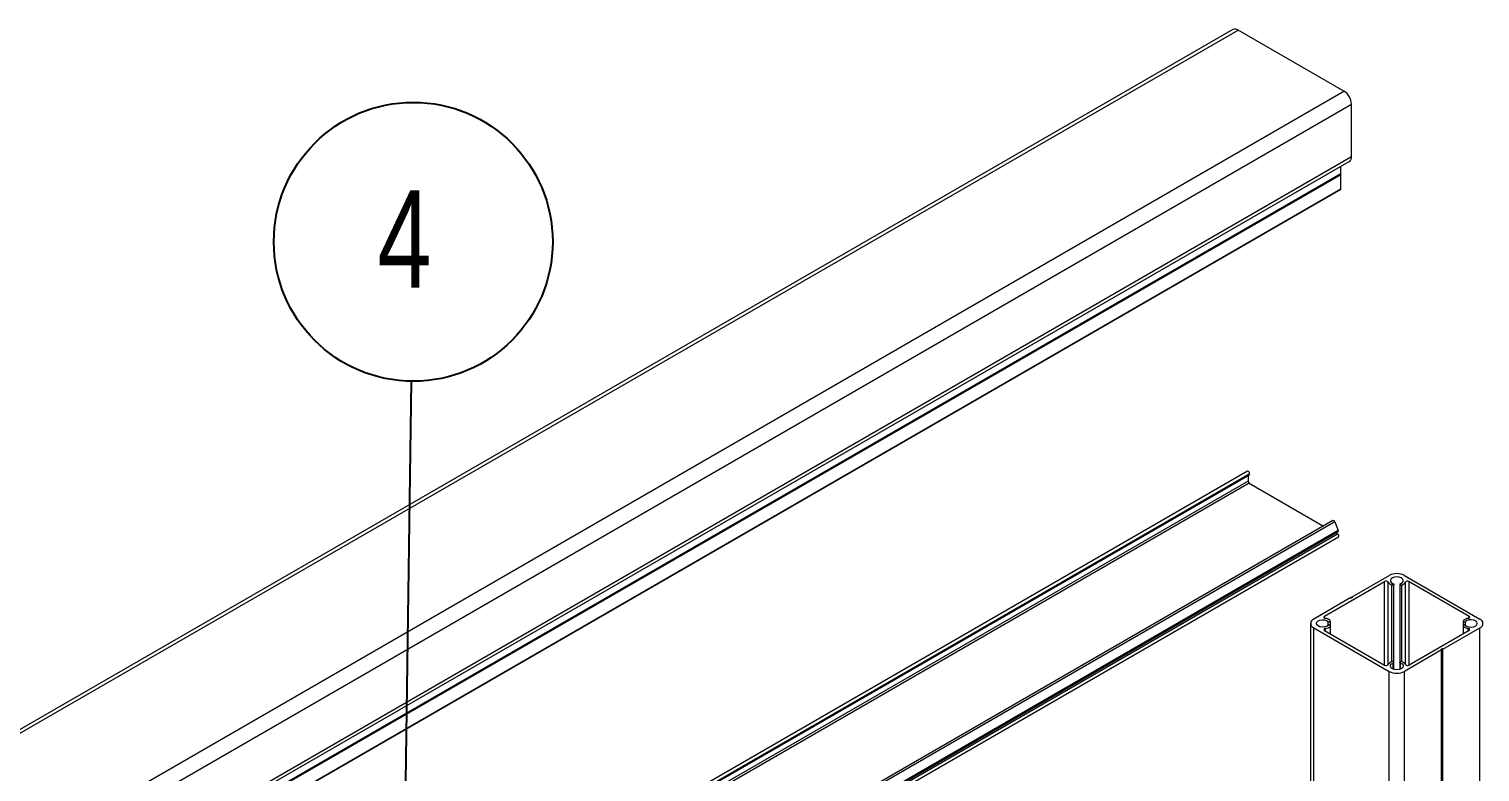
# Model space of a CAD drawing. Header units: inches. Extents: x 0.03 to 2.74, y 0.01 to 1.91.
# Drawn here: x 0.2794 to 0.4507, y 1.2355 to 1.3232 of the extents above; entities that cross this region are included whole.
import ezdxf

# ---------------------------------------------------------------- set-up
doc = ezdxf.new("R2010")
doc.units = ezdxf.units.IN
doc.header["$MEASUREMENT"] = 0
doc.layers.add('SLD-0_0', color=7, linetype='Continuous')
doc.styles.add('SLDTEXTSTYLE0', font='TXT', dxfattribs={"width": 0.75})
doc.dimstyles.new('SLDDIMSTYLE0', dxfattribs={"dimtxt": 0.18, "dimasz": 0.003333333333333333, "dimexe": 0, "dimexo": 0.0625, "dimgap": 0, "dimtad": 0, "dimtih": 1, "dimtoh": 1, "dimdec": 0, "dimrnd": 1e-09, "dimzin": 0, "dimdsep": 46, "dimtxsty": 'Standard', "dimblk1": 'DOT', "dimblk2": 'DOT', "dimsah": 1, "dimcen": 0.09, "dimadec": 0, "dimazin": 0, "dimtfac": 0.003333333333333333, "dimtdec": 0, "dimtofl": 0, "dimtmove": 0, "dimatfit": 3, "dimldrblk": 'DOT', "dimfxl": 1, "dimfrac": 2, "dimtolj": 1, "dimtzin": 0, "dimarcsym": 0})

# ---------------------------------------------------------------- blocks, each defined once
blk = doc.blocks.new('SW_NOTE_18')
at = {"layer": 'SLD-0_0', "color": 0}
blk.add_circle((0.0002255911945096356, 0.01646035397799299), 0.01646189978307127, dxfattribs=at)
at = {"layer": 'SLD-0_0', "color": 0, "insert": (-0.004016717193815185, 0.02254320498624758), "char_height": 0.01148293963254593, "attachment_point": 1, "style": 'SLDTEXTSTYLE0'}
blk.add_mtext('4', dxfattribs=at)
blk = doc.blocks.new('_DOT')
at = {"color": 0, "linetype": 'ByBlock', "lineweight": -2}
blk.add_line((-0.5, 0), (-1, 0), dxfattribs=at)
at = {"color": 0, "linetype": 'ByBlock', "const_width": 0.5}
blk.add_lwpolyline([(-0.25, 0, 1), (0.25, 0, 1)], format="xyb", close=True, dxfattribs=at)

msp = doc.modelspace()

# ---------------------------------------------------------------- linework, layer by layer
at = {"linetype": 'Continuous', "lineweight": 15}
for p, q in [((0.421560679650375, 1.32315790629443), (0.1388892831736191, 1.15997518255034)), ((0.1395201626485813, 1.159912710247576), (0.4221915591253372, 1.323095433991665)), ((0.4346833506363047, 1.315884076250449), (0.4221915591253372, 1.323095433991665)), ((0.1520119541595489, 1.152701352506359), (0.4346833506363047, 1.315884076250449)), ((0.1529042249817609, 1.151155894112713), (0.4355756214585167, 1.314338617856803)), ((0.4355756214585167, 1.308156449384015), (0.4355756214585167, 1.314338617856803)), ((0.152642833634511, 1.144395988906545), (0.4353142301112669, 1.307578712650635)), ((0.1529042249817608, 1.144973725639925), (0.4355756214585167, 1.308156449384015)), ((0.1516550458306641, 1.142964403671899), (0.4343264423074199, 1.306147127415989)), ((0.1516550458306641, 1.142861367530686), (0.4343264423074199, 1.306044091274776)), ((0.4343264423074199, 1.306147127415989), (0.4343264423074199, 1.307008474889326)), ((0.4343264423074199, 1.304343994944759), (0.4343264423074199, 1.306044091274776)), ((0.1516289066959391, 1.141103497527332), (0.434300303172695, 1.304286221271422)), ((0.1516550458306641, 1.14116127120067), (0.4343264423074199, 1.304343994944759)), ((0.423301492814079, 1.270994389446686), (0.1406400897705319, 1.107817434788789)), ((0.4233515111942127, 1.270464369671187), (0.1406901081506656, 1.10728741501329)), ((0.4233515111942127, 1.269825857826397), (0.1406901081506656, 1.1066489031685)), ((0.4234853518175445, 1.26959403906735), (0.1408239487739974, 1.106417084409453)), ((0.4235114335800399, 1.27068543202584), (0.1408500305364928, 1.107508477367943)), ((0.4235114335800399, 1.27068543202584), (0.4233515111942127, 1.270464369671187)), ((0.4233515111942127, 1.270464369671187), (0.4233515111942127, 1.269825857826397)), ((0.4234853518175445, 1.26959403906735), (0.4322632121870661, 1.264526688137622)), ((0.4333841531050742, 1.265173793555562), (0.1507227500615271, 1.101996838897665)), ((0.4335940938710351, 1.26502176810364), (0.1509326908274881, 1.101844813445743)), ((0.4335940938710351, 1.26502176810364), (0.434001793000569, 1.26398748201868)), ((0.4339249204374245, 1.263567404383619), (0.1512635173938774, 1.100390449725722)), ((0.1513266053413737, 1.100693310919085), (0.4339880083849207, 1.263870265576982)), ((0.434001793000569, 1.26398748201868), (0.1513403899570219, 1.100810527360783)), ((0.1513581493151217, 1.100071970456668), (0.4340195523586688, 1.263248925114565)), ((0.4323803186813343, 1.253864167169111), (0.4394768889038108, 1.257960929956499)), ((0.4356609225459089, 1.256170097053562), (0.4400330495747476, 1.258694072262988)), ((0.4394768889038108, 1.248095080976138), (0.4394768889038108, 1.257960929956499)), ((0.4398972435118164, 1.248156567929589), (0.4398972435118163, 1.257899443003048)), ((0.4403335508668247, 1.248496474821832), (0.4403335508668246, 1.257559536110804)), ((0.4405783084849871, 1.248420530737367), (0.4405783084849871, 1.25763548019527)), ((0.4412723323089321, 1.25763548019527), (0.4412723323089321, 1.248420530737367)), ((0.4415170899270945, 1.248496474821832), (0.4415170899270947, 1.257559536110804)), ((0.4418175912191716, 1.258694072262988), (0.4507402994412913, 1.253543102447834)), ((0.4419533972821029, 1.248156567929589), (0.441953397282103, 1.257899443003047)), ((0.4423737518901085, 1.257960929956499), (0.449470322112585, 1.253864167169111)), ((0.4423737518901085, 1.248095080976138), (0.4423737518901085, 1.257960929956499)), ((0.4354824683814665, 1.256067077657259), (0.4311103413526278, 1.253543102447834)), ((0.4356609225459089, 1.256067077657259), (0.4356609225459089, 1.256170097053562)), ((0.4307407506767579, 1.253028005466318), (0.4307407506767579, 1.230637272882627)), ((0.4311103413526278, 1.252512908484803), (0.4400330495747474, 1.247361938669648)), ((0.4311103413526279, 1.23085535358549), (0.4311103413526278, 1.252512908484803)), ((0.4323803186813343, 1.253658128376504), (0.4323803186813343, 1.253864167169111)), ((0.4324868287493016, 1.252130356810075), (0.4324868287493016, 1.252434509313446)), ((0.4328125220203976, 1.252786861034695), (0.4328125220203976, 1.253269149897942)), ((0.4330756285541956, 1.251790449917831), (0.4330756285541956, 1.252686384188185)), ((0.4331018079745568, 1.25273662261144), (0.4331018079745568, 1.253319388321197)), ((0.4331018079745568, 1.251775336860147), (0.4331018079745568, 1.25273662261144)), ((0.4463681724124525, 1.249988933275377), (0.4507402994412913, 1.252512908484803)), ((0.4487488328193623, 1.253319388321197), (0.4487488328193623, 1.25273662261144)), ((0.4487488328193623, 1.25273662261144), (0.4487488328193623, 1.251775336860147)), ((0.4487750122397236, 1.251790449917831), (0.4487750122397236, 1.252686384188185)), ((0.4490381187735217, 1.252786861034694), (0.4490381187735217, 1.253269149897942)), ((0.4493638120446175, 1.252130356810075), (0.4493638120446175, 1.252434509313446)), ((0.4494703221125849, 1.253658128376504), (0.449470322112585, 1.253864167169111)), ((0.4507402994412913, 1.064080413434245), (0.4507402994412913, 1.252512908484803)), ((0.4323803186813343, 1.252191843763526), (0.4394768889038106, 1.248095080976138)), ((0.4494703221125848, 1.252191843763526), (0.4423737518901084, 1.248095080976138)), ((0.4461897182480102, 1.249885913879074), (0.4418175912191715, 1.247361938669648)), ((0.4461897182480102, 1.061453418828516), (0.4461897182480102, 1.249885913879074)), ((0.4463681724124525, 1.061556438224819), (0.4463681724124525, 1.249988933275377)), ((0.4400330495747475, 1.058929443619091), (0.4400330495747474, 1.247361938669648)), ((0.4405076007286289, 1.247615523442032), (0.4405076007286289, 1.248344586652901)), ((0.440578308484987, 1.247591592002785), (0.440578308484987, 1.248420530737367)), ((0.441272332308932, 1.248420530737367), (0.441272332308932, 1.247591592002785)), ((0.4413430400652902, 1.247615523442032), (0.44134304006529, 1.248344586652901)), ((0.4418175912191715, 1.058929443619091), (0.4418175912191715, 1.247361938669648))]:
    msp.add_line(p, q, dxfattribs=at)
at = {"linetype": 'Continuous', "lineweight": 15, "flags": 128}
for points in [[(0.434300303172695, 1.304286221271422), (0.4343003083001029, 1.304286224231892), (0.4343196503002085, 1.304308485662886), (0.4343264423074199, 1.304343994944759)], [(0.4413430400652902, 1.257711424279735), (0.4415410560613928, 1.257821624388219), (0.4416578115015785, 1.257965389417533), (0.4416778978062828, 1.258123746248403), (0.4415986641232315, 1.258275796035994), (0.4414305671686811, 1.258401472295643), (0.4411957912219642, 1.258484189139421), (0.4409253203969598, 1.258513030167487), (0.4406548495719553, 1.258484189139421), (0.4404200736252383, 1.258401472295643), (0.440251976670688, 1.258275796035994), (0.4401727429876366, 1.258123746248403), (0.4401928292923409, 1.257965389417533), (0.4403095847325265, 1.257821624388219), (0.440507600728629, 1.257711424279735)], [(0.440507600728629, 1.257711424279735), (0.4405513196059213, 1.257686417968275), (0.4405751339236116, 1.257653656842626), (0.4405754181677088, 1.25761812848719), (0.4405521290646259, 1.257585241772015), (0.4405088121691909, 1.257560003401367), (0.4404520620860652, 1.257546255688393), (0.4403905185009639, 1.257546091597769), (0.4403335508668246, 1.257559536110804)], [(0.4413430400652902, 1.257711424279735), (0.4412993211879979, 1.257686417968275), (0.4412755068703077, 1.257653656842626), (0.4412752226262106, 1.25761812848719), (0.4412985117292935, 1.257585241772015), (0.4413418286247285, 1.257560003401367), (0.4413985787078542, 1.257546255688393), (0.4414601222929556, 1.257546091597769), (0.4415170899270947, 1.257559536110804)], [(0.4328125220203975, 1.252786861034694), (0.4326216291498642, 1.252672548833348), (0.4323725938312445, 1.25260514735241), (0.4320982820321977, 1.252593551775523), (0.4318348955363345, 1.252639292407132), (0.431617194280932, 1.252736332713432), (0.4314739089796059, 1.252871865982566), (0.4314239494404331, 1.253028005466318), (0.4314739089796059, 1.253184144950071), (0.431617194280932, 1.253319678219204), (0.4318348955363345, 1.253416718525505), (0.4320982820321977, 1.253462459157114), (0.4323725938312445, 1.253450863580226), (0.4326216291498642, 1.253383462099288), (0.4328125220203976, 1.253269149897942)], [(0.4490381187735215, 1.252786861034694), (0.4492290116440548, 1.252672548833348), (0.4494780469626745, 1.25260514735241), (0.4497523587617213, 1.252593551775523), (0.4500157452575844, 1.252639292407131), (0.450233446512987, 1.252736332713432), (0.4503767318143131, 1.252871865982565), (0.4504266913534861, 1.253028005466318), (0.4503767318143132, 1.253184144950071), (0.4502334465129872, 1.253319678219204), (0.4500157452575846, 1.253416718525505), (0.4497523587617215, 1.253462459157114), (0.4494780469626747, 1.253450863580226), (0.4492290116440549, 1.253383462099288), (0.4490381187735217, 1.253269149897942)], [(0.44134304006529, 1.248344586652901), (0.4415410560613927, 1.248234386544418), (0.4416578115015782, 1.248090621515103), (0.4416778978062825, 1.247932264684233), (0.4415986641232311, 1.247780214896642), (0.4414305671686808, 1.247654538636993), (0.4411957912219638, 1.247571821793215), (0.4409253203969594, 1.247542980765149), (0.440654849571955, 1.247571821793215), (0.4404200736252381, 1.247654538636993), (0.4402519766706877, 1.247780214896642), (0.4401727429876364, 1.247932264684233), (0.4401928292923408, 1.248090621515103), (0.4403095847325263, 1.248234386544418), (0.4405076007286289, 1.248344586652901)], [(0.4405076007286289, 1.248344586652901), (0.4405513196059213, 1.248369592964362), (0.4405751339236115, 1.24840235409001), (0.4405754181677087, 1.248437882445447), (0.4405521290646258, 1.248470769160622), (0.4405088121691908, 1.248496007531269), (0.4404520620860651, 1.248509755244243), (0.4403905185009638, 1.248509919334868), (0.4403335508668245, 1.248496474821832)], [(0.44134304006529, 1.248344586652901), (0.4412993211879977, 1.248369592964362), (0.4412755068703074, 1.24840235409001), (0.4412752226262102, 1.248437882445447), (0.4412985117292931, 1.248470769160622), (0.4413418286247281, 1.248496007531269), (0.4413985787078538, 1.248509755244243), (0.4414601222929551, 1.248509919334867), (0.4415170899270945, 1.248496474821832)]]:
    msp.add_lwpolyline(points, dxfattribs=at)
at = {"linetype": 'Continuous', "lineweight": 15}
for centre, radius, start, end in [((0.4218219345861052, 1.322579482385167), 0.0006346876083957508, 54.38242252476894, 114.3071190461159), ((0.4336383913689648, 1.314250463137111), 0.001939234816743237, 2.605478485656223, 57.39452165995827), ((0.4349573069236796, 1.308088199412716), 0.0006220698695269547, 305.0133328887717, 6.298847504648751), ((0.4343756095972544, 1.306123993017641), 9.381743389403474e-05, 181.6005583459369, 238.3940651213997), ((0.4233165831159626, 1.270778835999756), 0.0002160810165064967, 334.3886954595476, 94.0045857369984), ((0.4236420957076445, 1.26983908103435), 0.0002908852225105036, 182.605478485594, 237.3945216600691), ((0.4334087029384847, 1.264986723427289), 0.0001886741296851664, 10.7043852201735, 97.47639061622971), ((0.4340868783144016, 1.263816832332745), 0.0002973964621848392, 191.2245663677857, 237.0036398569273), ((0.4338654332072263, 1.263376429587264), 0.000200025256904081, 320.3986708145792, 72.69857653829747), ((0.4339262919784785, 1.263936942160448), 9.085527836517521e-05, 312.7876054719969, 33.79807640859777), ((0.4396493291392029, 1.257672197592817), 0.0003363064266697231, 42.5092626223742, 120.8470044995657), ((0.4405725396584788, 1.258316281487692), 0.0007935862952306025, 211.6856925880969, 252.4732910075643), ((0.4409253203969596, 1.256971995888876), 0.001939508767303456, 62.6096722366161, 117.3903277633854), ((0.4412781011354403, 1.258316281487692), 0.0007935862952309775, 287.5267089924402, 328.3143074118838), ((0.4422013116547165, 1.257672197592817), 0.0003363064266696662, 59.15299550045058, 137.4907373776665), ((0.4355716954636878, 1.256118587355411), 0.0001030277690982822, 209.9973117334851, 29.99731173375987), ((0.4313058378027538, 1.253028005466318), 0.0005509480577863307, 110.7834207994613, 249.216579200515), ((0.4324515630317347, 1.253750730213375), 0.0001339540980727753, 122.1309733602638, 285.2640137054965), ((0.4324515630317348, 1.252305280719261), 0.0001339540980729058, 74.7359862945293, 237.8690266396968), ((0.4323198033565183, 1.252416905089341), 0.001216120997911572, 51.57388396769583, 82.10588877232311), ((0.4323198033565182, 1.253639105843298), 0.001216120997913582, 277.8941112276752, 308.4261160322311), ((0.4329349420694463, 1.253343304371257), 0.0001431277552459334, 211.2048815299839, 10.5974869218796), ((0.4329349420694463, 1.252712706561379), 0.0001431277552459134, 349.4025130779465, 148.795118470116), ((0.4489156987244728, 1.253343304371257), 0.0001431277552459134, 169.402513078033, 328.7951184701168), ((0.4489156987244727, 1.25271270656138), 0.0001431277552457983, 31.20488152980797, 190.5974869221548), ((0.4495308374373995, 1.252416905089343), 0.001216120997909197, 97.8941112276317, 128.4261160323135), ((0.4495308374374025, 1.2536391058433), 0.00121612099791622, 231.5738839677802, 262.1058887722697), ((0.4493990777621843, 1.253750730213375), 0.000133954098072923, 254.7359862945989, 57.86902663963566), ((0.4493990777621845, 1.252305280719261), 0.0001339540980727209, 302.1309733602043, 105.2640137055415), ((0.4505448029911651, 1.253028005466318), 0.0005509480577863898, 290.7834207994946, 69.21657920052255), ((0.4462789453302312, 1.249937423577226), 0.0001030277690982341, 29.99731173349968, 209.9973117337761), ((0.4396493291392031, 1.248383813339818), 0.0003363064266685424, 239.1529955002313, 317.4907373777469), ((0.4405725396584796, 1.247739729444943), 0.000793586295232247, 107.5267089924639, 148.3143074118516), ((0.4409253203969595, 1.249084015043761), 0.001939508767303653, 242.6096722366185, 297.3903277633831), ((0.4412781011354401, 1.247739729444944), 0.0007935862952311659, 31.68569258811703, 72.47329100757031), ((0.442201311654716, 1.248383813339819), 0.0003363064266692366, 222.5092626223663, 300.847004499649)]:
    msp.add_arc(centre, radius, start, end, dxfattribs=at)

# ---------------------------------------------------------------- block references
at = {"layer": 'SLD-0_0'}
msp.add_blockref('SW_NOTE_18', (0.3245689657671836, 1.28162894439096), dxfattribs=at)

# ---------------------------------------------------------------- leaders
msp.add_leader([(0.3236181324795598, 1.212251003809654), (0.3245689657671836, 1.28162894439096)], dimstyle='SLDDIMSTYLE0', override={"dimscale": 1, "dimgap": 0, "dimtad": 0, "dimclrd": 0}, dxfattribs=at)

doc.saveas('drawing.dxf')
